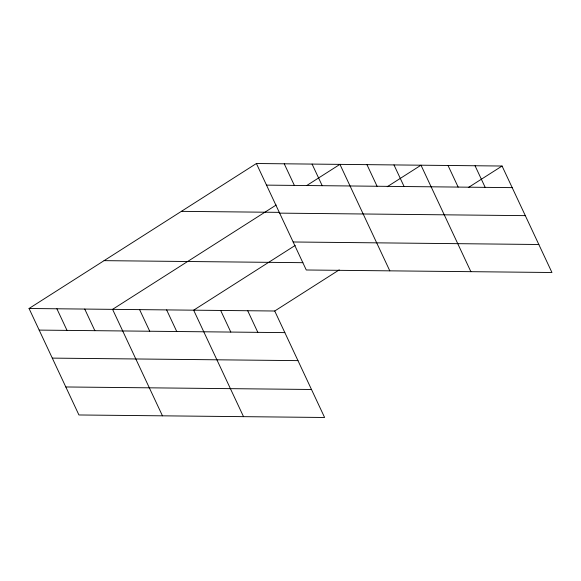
<?xml version="1.0" encoding="UTF-8"?>
<svg xmlns="http://www.w3.org/2000/svg" width="581" height="581" viewBox="0 0 581 581"><rect width="100%" height="100%" fill="white"/><g stroke="black" fill="none" stroke-linecap="round" stroke-linejoin="round"><path stroke-width="0.87" d="M29.05 308.496L274.726 311.009L324.605 417.485L78.929 414.972L29.05 308.496L256.395 163.515L502.071 166.028L551.95 272.504L306.274 269.991L256.395 163.515M276.157 205.035L112.576 309.346L162.455 415.829M306.913 185.419L339.929 164.365L389.807 270.848M295.199 245.422L193.655 310.181L243.526 416.657M387.237 186.726L421 165.2L470.879 271.676M274.726 311.009L339.246 269.86M468.308 187.554L502.071 166.028M266.519 185.121L512.195 187.634M181.374 211.353L279.316 212.355M279.643 213.133L525.311 215.645M293.158 241.986L538.834 244.499M104.072 260.651L302.904 262.685M39.174 330.102L284.85 332.623M52.29 358.114L297.966 360.627M65.806 386.968L311.481 389.481M475.047 165.752L485.171 187.358M448.024 165.476L458.148 187.082M393.976 164.917L404.1 186.53M366.952 164.641L377.076 186.254M312.084 164.082L322.208 185.695M284.24 163.798L294.364 185.404M247.702 310.733L257.819 332.339M220.678 310.457L230.795 332.063M166.624 309.905L176.747 331.511M139.6 309.629L149.724 331.235M84.739 309.063L94.856 330.676M56.894 308.78L67.018 330.393"/></g></svg>
